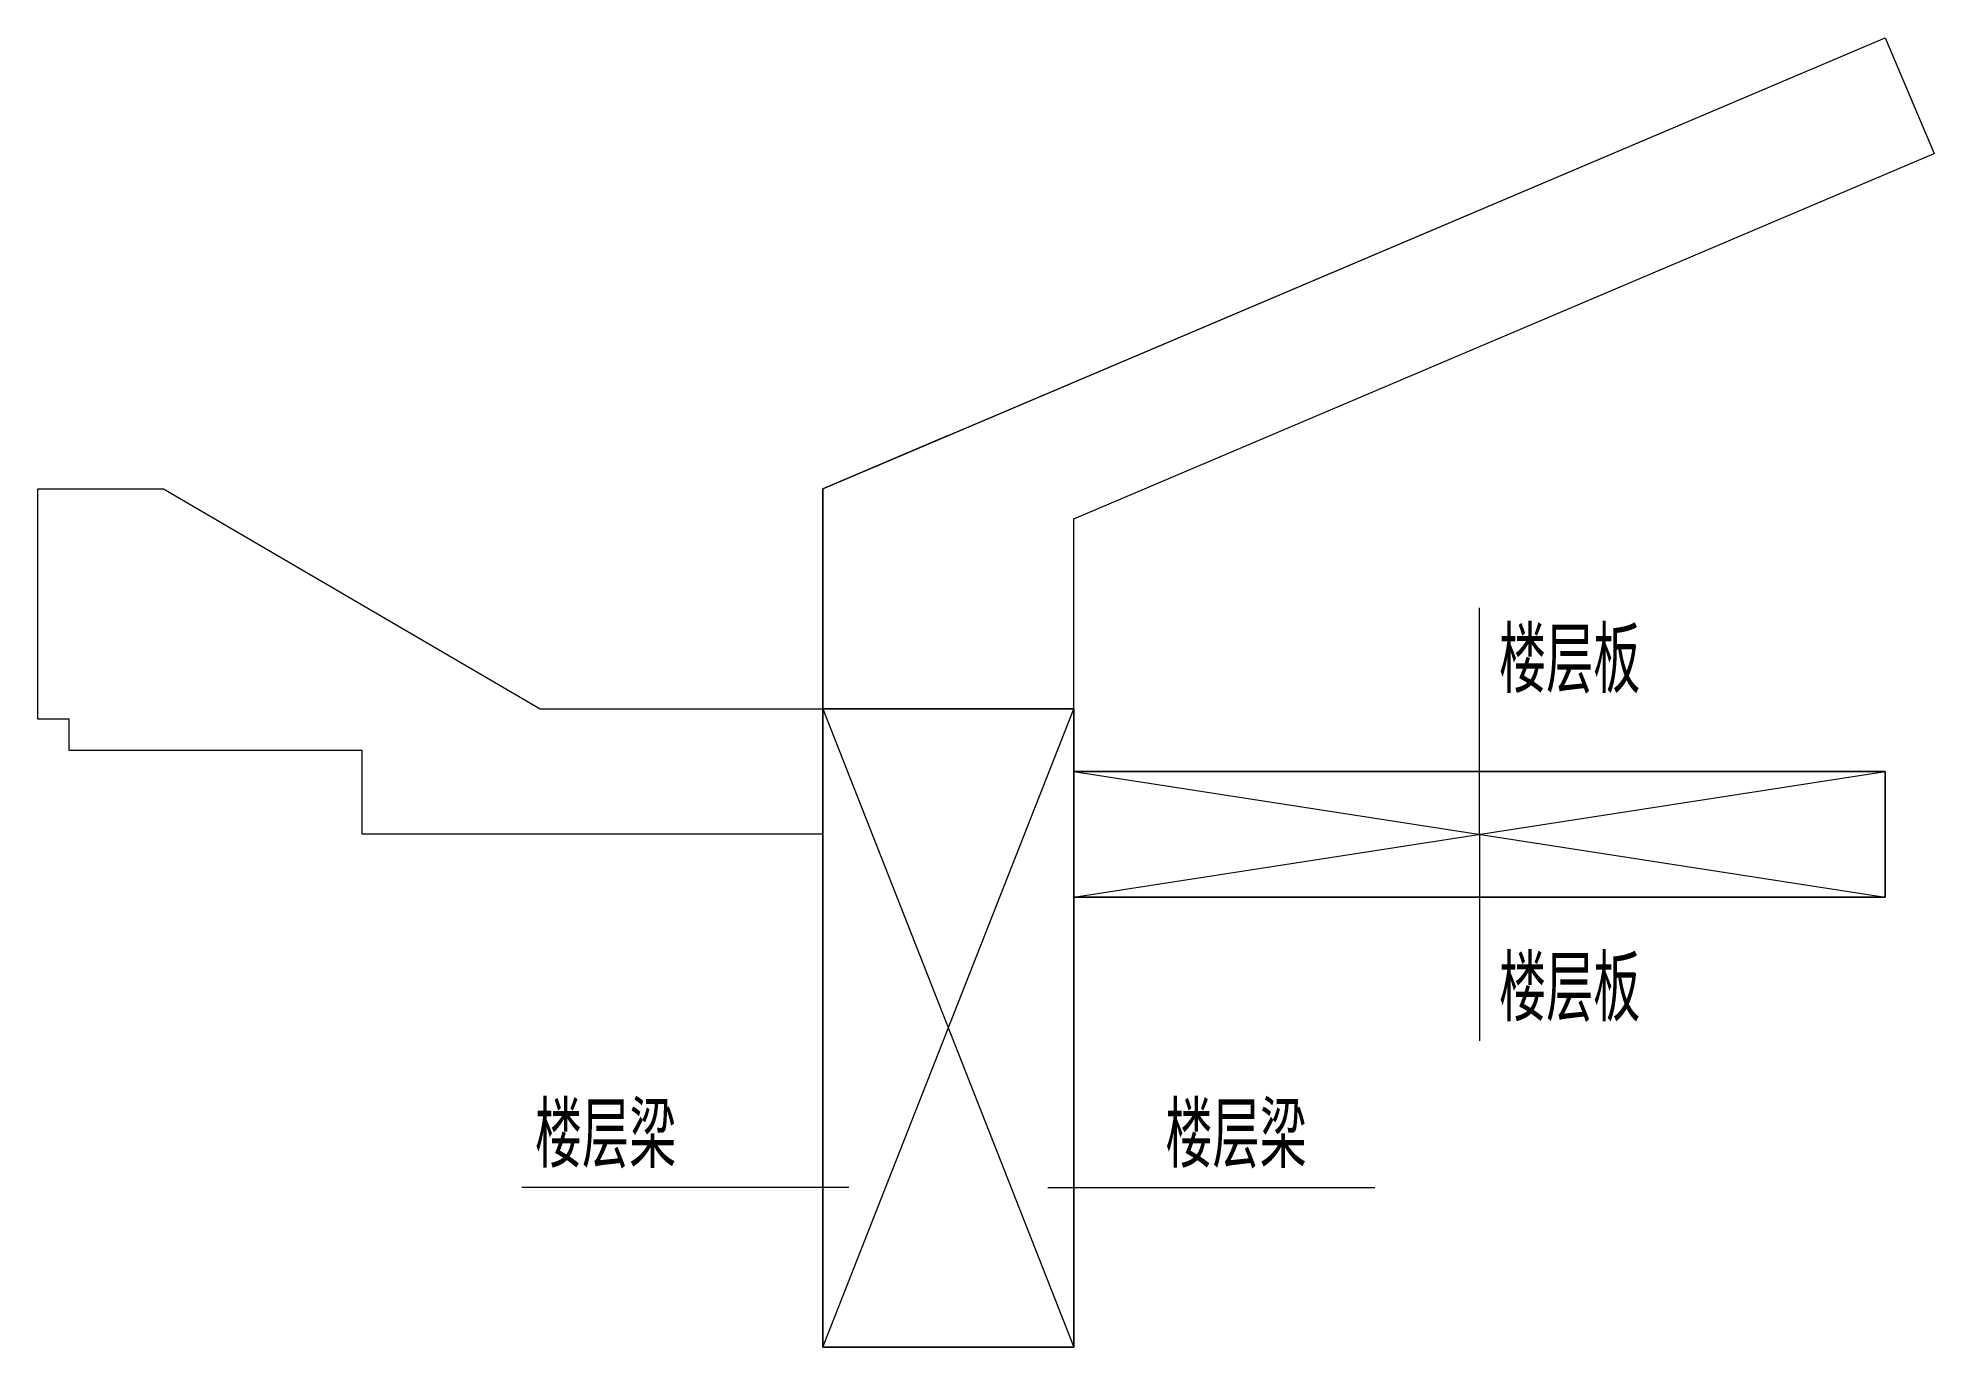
# Model space of a CAD drawing. Extents: x -3960 to 18260888, y -1151508 to 3284.
# Drawn here: x -3960 to 3288, y -1720 to 3284 of the extents above.
import ezdxf

# ---------------------------------------------------------------- set-up
doc = ezdxf.new("R2010")
doc.units = 0
doc.header["$LTSCALE"] = 1000
doc.layers.add('S-OTHER-THIN', color=3, linetype='Continuous', lineweight=0)
doc.layers.add('S-TEXT', color=7, linetype='Continuous', lineweight=0)
doc.styles.get("Standard").update_dxf_attribs({"font": 'gbenor.shx', "bigfont": 'gbcbig.shx'})

msp = doc.modelspace()

# ---------------------------------------------------------------- linework, layer by layer
at = {"layer": 'S-OTHER-THIN', "color": 7}
for p, q in [((-960, 1560), (3100.6, 3283.6)), ((-480, 1763.7), (3100.6, 3283.6)), ((3100.6, 3283.6), (3288.1, 2841.8)), ((0, 1446), (3288.1, 2841.8)), ((-480, 1763.7), (-960, 1560)), ((-3960, 1560), (-3480, 1560)), ((-3960, 680), (-3960, 1560)), ((-3480, 1560), (-2040, 720)), ((-960, 480), (-960, 1560)), ((-960, 1560), (-960, 720)), ((0, 480), (0, 1446)), ((1550.3, 240), (1550.3, 1105)), ((-3840, 680), (-3960, 680)), ((-3840, 560), (-3840, 680)), ((-2040, 720), (-960, 720)), ((-960, -1720), (0, 720)), ((-960, 720), (0, -1720)), ((-960, -1720), (0, 720)), ((-960, 720), (0, -1720)), ((-960, 720), (-960, 240)), ((-2720, 560), (-3840, 560)), ((-2720, 240), (-2720, 560)), ((-960, 480), (-960, -1720)), ((0, 0), (3100.6, 480)), ((0, 480), (3100.6, 0)), ((0, 0), (3100.6, 480)), ((0, 480), (3100.6, 0)), ((0, 480), (3100.6, 480)), ((3100.6, 480), (3100.6, 0)), ((-960, 240), (-2720, 240)), ((-960, 240), (-960, -1720)), ((1550.3, 240), (1550.3, -550)), ((0, 0), (3100.6, 0)), ((0, -1720), (0, 0)), ((-860, -1110), (-2110, -1110)), ((-100, -1110), (1150, -1110)), ((-960, -1720), (0, -1720))]:
    msp.add_line(p, q, dxfattribs=at)
for points in [[(-960, -1720), (0, -1720), (0, 720), (-960, 720)], [(-960, 720), (0, 720), (0, -1720), (-960, -1720)], [(0, 0), (3100.6, 0), (3100.6, 480), (0, 480)], [(0, 480), (3100.6, 480), (3100.6, 0), (0, 0)]]:
    msp.add_lwpolyline(points, close=True, dxfattribs=at)

# ---------------------------------------------------------------- texts
at = {"layer": 'S-TEXT', "color": 7}
for s, p in [('楼层板', (1625.3, 780)), ('楼层板', (1625.3, -475)), ('楼层梁', (-2060, -1035)), ('楼层梁', (350, -1035))]:
    msp.add_text(s, height=250, dxfattribs=at).set_placement(p)

doc.saveas('drawing.dxf')
